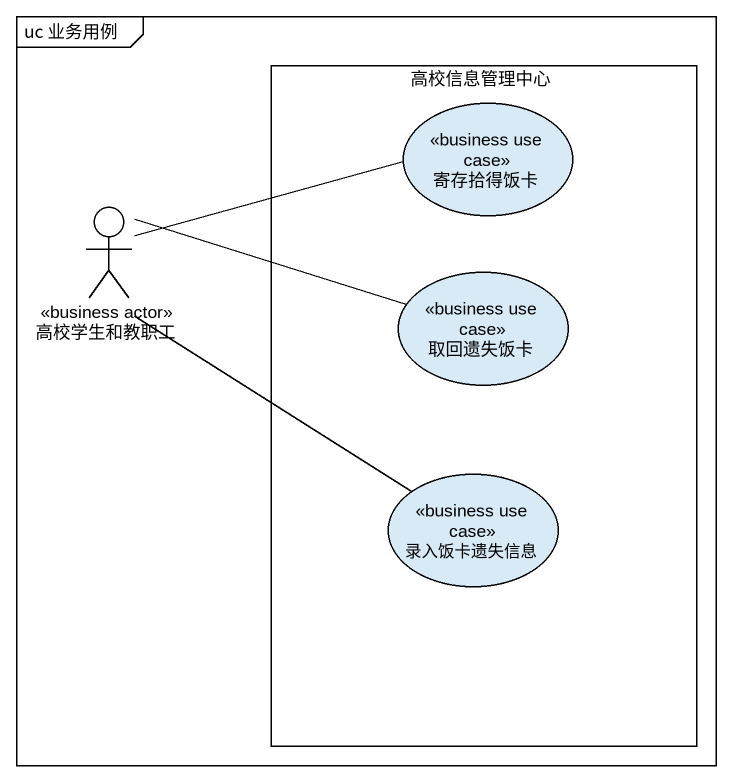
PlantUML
@startuml
mainframe uc 业务用例
rectangle 高校信息管理中心 {
  usecase 寄存拾得饭卡 <<business use case>>
  usecase 取回遗失饭卡 <<business use case>>
  usecase 录入饭卡遗失信息 <<business use case>>
}
actor 高校学生和教职工 <<business actor>>
高校学生和教职工 -right- 寄存拾得饭卡
高校学生和教职工 -right- 取回遗失饭卡
高校学生和教职工 -- 录入饭卡遗失信息
@enduml
